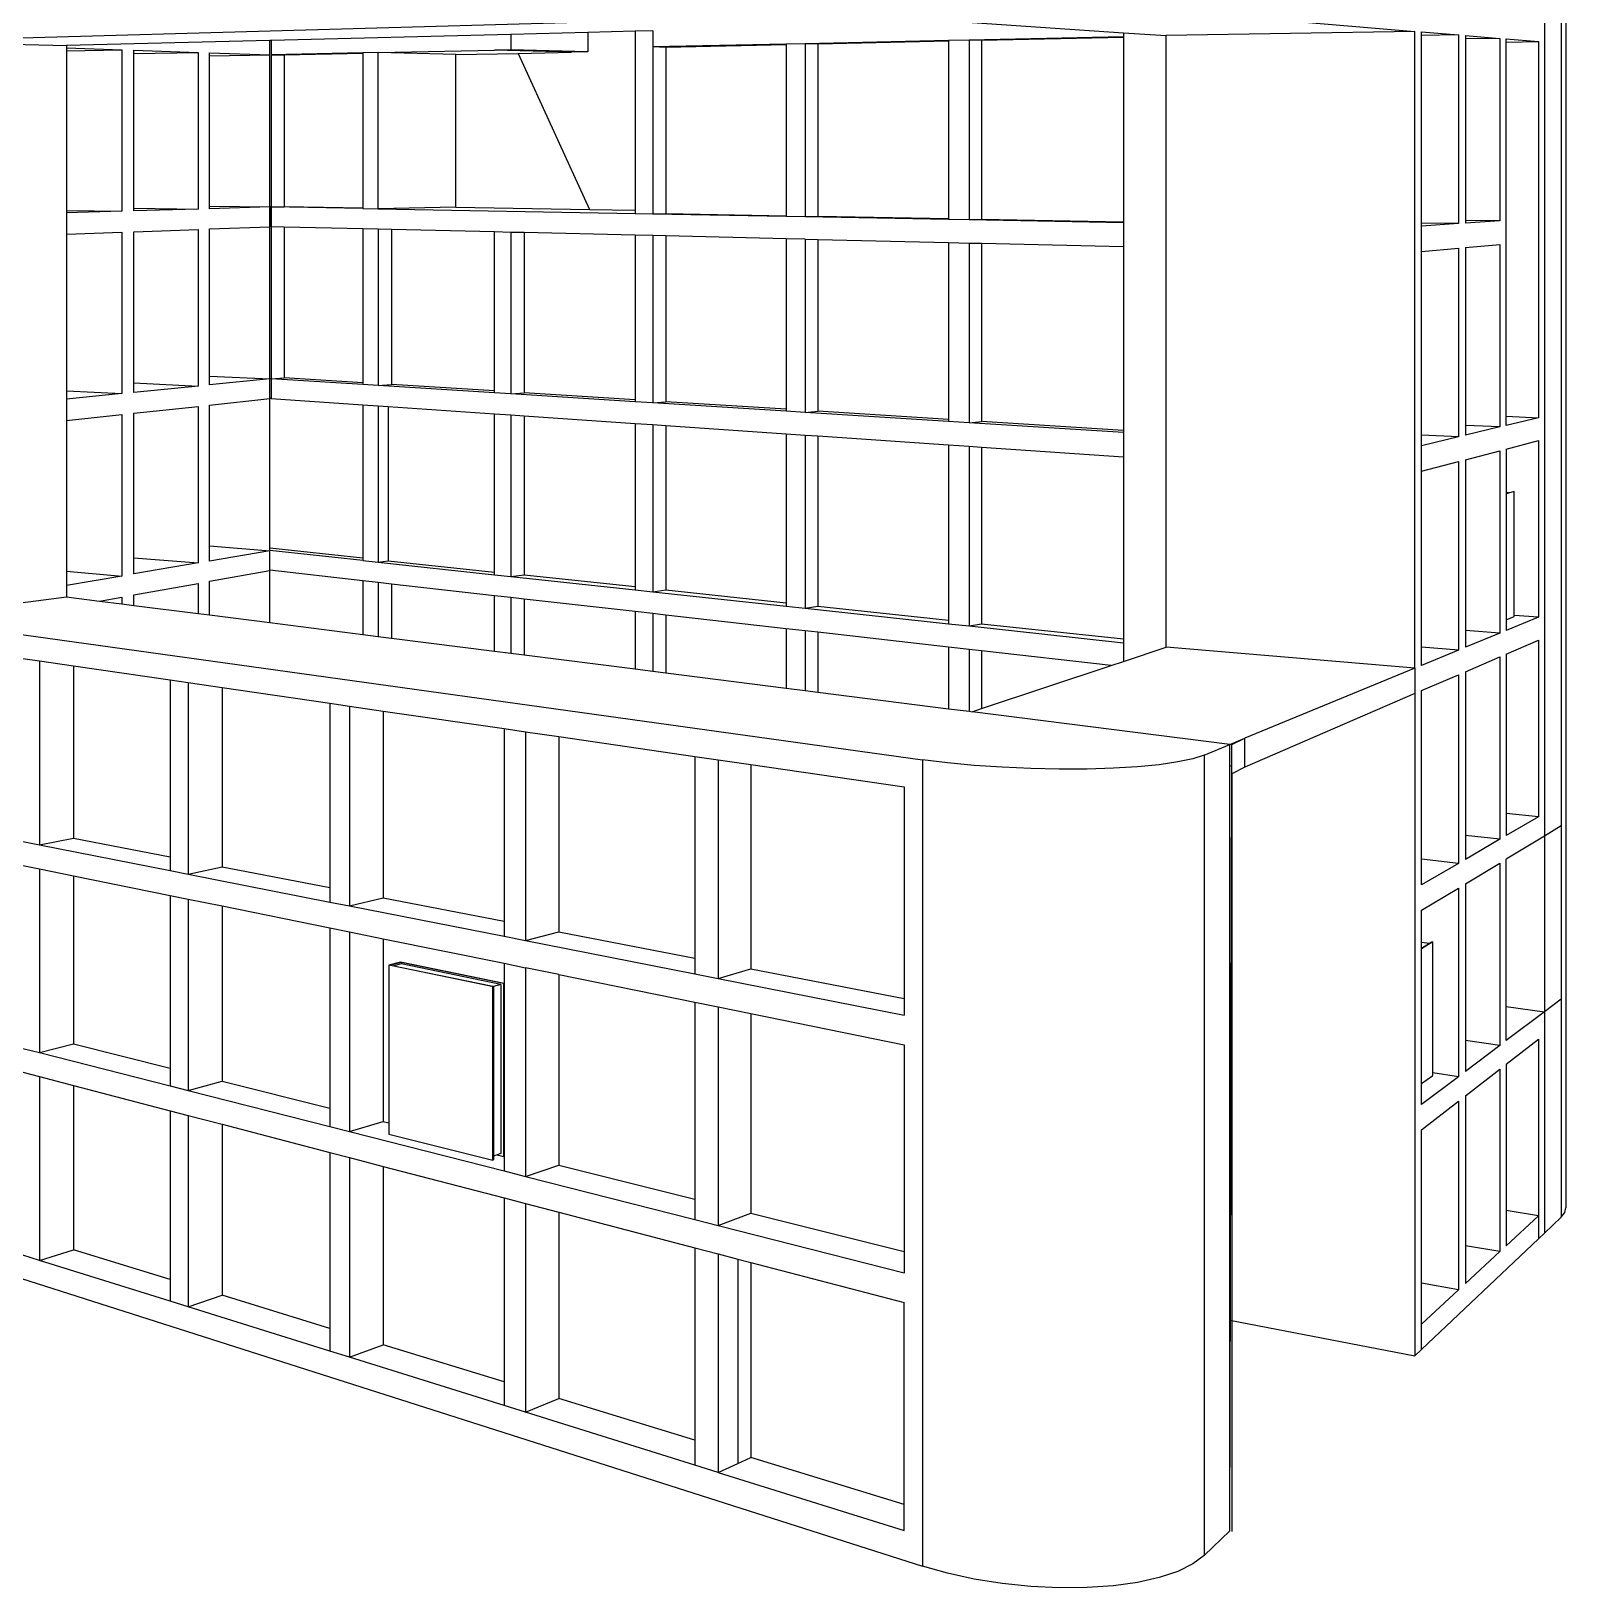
# Model space of a CAD drawing. Extents: x -10531 to 16009, y -6447 to 5372.
# Drawn here: x -550 to 6276, y -6447 to 474 of the extents above; entities that cross this region are included whole.
import ezdxf

# ---------------------------------------------------------------- set-up
doc = ezdxf.new("R2010")
doc.units = 0
doc.layers.get('0').update_dxf_attribs({"linetype": 'CONTINUOUS'})

msp = doc.modelspace()

# ---------------------------------------------------------------- linework, layer by layer
for p, q in [((6180.4, 4057.8), (6180.4, -3104.8)), ((6254.9, 3999), (6254.9, -3059.8)), ((6275.8, 3963.6), (6275.8, -4757.1)), ((3413.9, 555.1), (-1123.8, 428.5)), ((3634.9, 512.2), (4308.3, 467.3)), ((4921.2, 529.9), (5604.5, 473.3)), ((-1123.8, 428.5), (-393.3, 409.7)), ((511.8, 432.7), (-393.3, 409.7)), ((516.9, 432.9), (511.8, 432.7)), ((511.8, 368.5), (511.8, 432.7)), ((1583.8, 460), (516.9, 432.9)), ((516.9, 432.9), (516.9, 368.5)), ((1925.8, 468.7), (1583.8, 460)), ((1583.8, 460), (1583.8, 391.6)), ((2136.9, 474.1), (1925.8, 468.7)), ((1925.8, 468.7), (1925.8, 381.9)), ((2215.5, 476.1), (2136.9, 474.1)), ((2136.9, 474.1), (2136.9, -322.5)), ((2215.5, 476.1), (2215.5, 405.3)), ((2215.5, 405.3), (2808.5, 418.1)), ((2808.5, 418.1), (2892.8, 419.9)), ((2808.5, 418.1), (2808.5, 415)), ((2892.8, 419.9), (3530.4, 433.8)), ((2892.8, 419.9), (2892.8, -350.5)), ((2892.8, 419.9), (2949.4, 418.1)), ((2949.4, 418.1), (3530.4, 430.6)), ((2949.4, 418.1), (2949.4, -349)), ((3530.4, 433.8), (3621.1, 435.7)), ((3530.4, 433.8), (3530.4, 430.6)), ((3530.4, 430.6), (3530.4, -359.4)), ((3621.1, 435.7), (4308.3, 450.6)), ((3621.1, 435.7), (3621.1, -363.7)), ((3621.1, 435.7), (3676.4, 433.7)), ((3676.4, 433.7), (4308.3, 447.3)), ((3676.4, 433.7), (3676.4, -362)), ((4308.3, 467.3), (4308.3, 450.6)), ((4308.3, 467.3), (4497.8, 454.7)), ((4308.3, 450.6), (4308.3, 447.3)), ((4308.3, 447.3), (4308.3, -373.4)), ((5604.5, 473.3), (4497.8, 454.7)), ((4497.8, -2265.4), (4497.8, 454.7)), ((5604.5, -2358), (5604.5, 473.3)), ((5634.3, 470.8), (5798.1, 457.3)), ((5634.3, 454.6), (5634.3, 470.8)), ((5798.1, 457.3), (5634.3, 454.6)), ((5634.3, -379.5), (5634.3, 454.6)), ((5798.1, 457.3), (5798.1, -381.7)), ((5828.8, 454.8), (5981.7, 442.1)), ((5828.8, 454.8), (5828.8, 439.7)), ((5981.7, 442.1), (5828.8, 439.7)), ((5828.8, 439.7), (5828.8, -367)), ((5981.7, 442.1), (5981.7, -369)), ((6010.4, 439.7), (6153.6, 427.9)), ((6010.4, 425.7), (6010.4, 439.7)), ((6010.4, 425.7), (6153.6, 427.9)), ((6010.4, -1238.2), (6010.4, 425.7)), ((6153.6, 427.9), (6153.6, -1244.4)), ((-393.3, 409.7), (-393.3, 399.6)), ((-393.3, 399.6), (-147.1, 391.1)), ((-393.3, 399.6), (-393.3, 386.8)), ((-393.3, 386.8), (-147.1, 391.1)), ((-393.3, 386.8), (-393.3, -322.9)), ((-147.1, 391.1), (-147.1, -326.5)), ((-92.8, 389.3), (192.2, 379.5)), ((-92.8, 374.7), (-92.8, 389.3)), ((-92.8, 374.7), (192.2, 379.5)), ((-92.8, -312.8), (-92.8, 374.7)), ((192.2, 379.5), (192.2, -316.8)), ((243.3, 377.7), (511.8, 368.5)), ((243.3, 364.2), (243.3, 377.7)), ((243.3, 364.2), (511.8, 368.5)), ((243.3, -304), (243.3, 364.2)), ((511.8, -307.5), (511.8, 368.5)), ((924.8, 377.3), (516.9, 368.5)), ((516.9, 368.5), (516.9, -307.6)), ((516.9, 368.5), (575.9, 367)), ((924.8, 374.5), (575.9, 367)), ((575.9, 367), (575.9, -306.4)), ((993.5, 378.8), (924.8, 377.3)), ((924.8, 377.3), (924.8, 374.5)), ((924.8, 374.5), (924.8, -312.6)), ((993.5, 378.8), (1510.5, 390)), ((993.5, -316.2), (993.5, 378.8)), ((1338.6, 369.8), (993.5, 378.8)), ((1338.6, 369.8), (1616.1, 375.5)), ((1338.6, -308.6), (1338.6, 369.8)), ((1583.8, 391.6), (1510.5, 390)), ((1852.9, 380.4), (1510.5, 390)), ((1925.8, 381.9), (1583.8, 391.6)), ((1616.1, 375.5), (1852.9, 380.4)), ((1616.1, 375.5), (1932.5, -318.9)), ((1925.8, 381.9), (1852.9, 380.4)), ((2215.5, 405.3), (2215.5, -338.3)), ((2215.5, 405.3), (2273, 403.5)), ((2273, 403.5), (2808.5, 415)), ((2273, 403.5), (2273, -336.8)), ((2808.5, 415), (2808.5, -346.4)), ((-393.3, -322.9), (-147.1, -326.5)), ((-393.3, -322.9), (-393.3, -333.5)), ((-147.1, -326.5), (-393.3, -333.5)), ((-393.3, -333.5), (-393.3, -429)), ((-92.8, -312.8), (192.2, -316.8)), ((-92.8, -324.9), (-92.8, -312.8)), ((192.2, -316.8), (-92.8, -324.9)), ((243.3, -304), (511.8, -307.6)), ((243.3, -315.3), (243.3, -304)), ((511.8, -307.6), (243.3, -315.3)), ((516.9, -307.6), (511.8, -307.5)), ((511.8, -307.6), (511.8, -307.5)), ((511.8, -395.6), (511.8, -307.6)), ((511.8, -307.6), (511.8, -395.6)), ((516.9, -307.6), (575.9, -306.4)), ((924.8, -314.9), (516.9, -307.6)), ((516.9, -307.6), (516.9, -395.6)), ((924.8, -312.6), (575.9, -306.4)), ((924.8, -312.6), (924.8, -314.9)), ((924.8, -314.9), (993.5, -316.2)), ((1338.6, -308.6), (993.5, -316.2)), ((993.5, -316.2), (2136.9, -336.9)), ((1338.6, -308.6), (1932.5, -318.9)), ((1932.5, -318.9), (2136.9, -322.5)), ((2136.9, -322.5), (2136.9, -336.9)), ((2136.9, -336.9), (2215.5, -338.3)), ((2215.5, -338.3), (2273, -336.8)), ((2215.5, -338.3), (2808.5, -349)), ((2273, -336.8), (2808.5, -346.4)), ((-92.8, -417.9), (192.2, -407.4)), ((192.2, -407.4), (192.2, -1103.6)), ((243.3, -405.5), (511.8, -395.6)), ((243.3, -1059.3), (243.3, -405.5)), ((511.8, -1071.3), (511.8, -395.6)), ((516.9, -395.6), (516.9, -1071.6)), ((575.9, -397), (516.9, -395.6)), ((575.9, -397), (575.9, -1067.4)), ((924.8, -405.1), (575.9, -397)), ((993.5, -406.7), (924.8, -405.1)), ((924.8, -405.1), (924.8, -1089.2)), ((993.5, -406.7), (993.5, -1101.6)), ((1052.2, -408), (993.5, -406.7)), ((1052.2, -408), (1052.2, -1097.2)), ((1510.5, -418.7), (1052.2, -408)), ((2808.5, -346.4), (2808.5, -349)), ((2808.5, -349), (2892.8, -350.5)), ((2892.8, -350.5), (2949.4, -349)), ((2892.8, -350.5), (3530.4, -362.1)), ((2949.4, -349), (3530.4, -359.4)), ((3530.4, -359.4), (3530.4, -362.1)), ((3530.4, -362.1), (3621.1, -363.7)), ((3621.1, -363.7), (3676.4, -362)), ((3621.1, -363.7), (4308.3, -376.1)), ((3676.4, -362), (4308.3, -373.4)), ((4308.3, -373.4), (4308.3, -376.1)), ((4308.3, -376.1), (4308.3, -483.8)), ((5798.1, -381.7), (5634.3, -379.5)), ((5634.3, -393), (5634.3, -379.5)), ((5798.1, -381.7), (5634.3, -393)), ((5634.3, -505.5), (5634.3, -393)), ((5981.7, -369), (5828.8, -367)), ((5828.8, -367), (5828.8, -379.6)), ((5981.7, -369), (5828.8, -379.6)), ((-393.3, -429), (-147.1, -419.9)), ((-393.3, -429), (-393.3, -1125.1)), ((-147.1, -419.9), (-147.1, -1137.5)), ((-92.8, -1089.9), (-92.8, -417.9)), ((1583.8, -420.4), (1510.5, -418.7)), ((1510.5, -1125.8), (1510.5, -418.7)), ((1583.8, -420.4), (1583.8, -1138.8)), ((1642, -421.8), (1583.8, -420.4)), ((1642, -421.8), (1642, -1134.1)), ((2136.9, -433.3), (1642, -421.8)), ((2215.5, -435.1), (2136.9, -433.3)), ((2136.9, -433.3), (2136.9, -1165)), ((2215.5, -435.1), (2215.5, -1178.6)), ((2273, -436.4), (2215.5, -435.1)), ((2273, -436.4), (2273, -1173.5)), ((2808.5, -448.9), (2273, -436.4)), ((2892.8, -450.9), (2808.5, -448.9)), ((2808.5, -448.9), (2808.5, -1207)), ((2892.8, -450.9), (2892.8, -1221.3)), ((2892.8, -450.9), (2949.4, -452.2)), ((2949.4, -452.2), (2949.4, -1215.8)), ((2949.4, -452.2), (3530.4, -465.7)), ((3530.4, -465.7), (3621.1, -467.8)), ((3530.4, -465.7), (3530.4, -1252.2)), ((3621.1, -467.8), (3621.1, -1267.2)), ((3621.1, -467.8), (3676.4, -469.1)), ((3676.4, -469.1), (3676.4, -1261.3)), ((3676.4, -469.1), (4308.3, -483.8)), ((4308.3, -483.8), (4308.3, -1300.8)), ((5828.8, -488.2), (5981.7, -474.6)), ((5981.7, -474.6), (5981.7, -1285.7)), ((5634.3, -505.5), (5798.1, -490.9)), ((5634.3, -1322.3), (5634.3, -505.5)), ((5798.1, -490.9), (5798.1, -1329.9)), ((5828.8, -488.2), (5828.8, -1278.8)), ((-92.8, -1089.9), (192.2, -1103.6)), ((-92.8, -1132.1), (-92.8, -1089.9)), ((192.2, -1103.6), (-92.8, -1132.1)), ((243.3, -1059.3), (511.8, -1071.7)), ((243.3, -1098.5), (243.3, -1059.3)), ((511.8, -1071.7), (243.3, -1098.5)), ((516.9, -1071.6), (511.8, -1071.3)), ((511.8, -1071.7), (511.8, -1071.3)), ((511.8, -1159.3), (511.8, -1071.7)), ((516.9, -1071.6), (575.9, -1067.4)), ((516.9, -1071.6), (516.9, -1159.6)), ((924.8, -1097.3), (516.9, -1071.6)), ((924.8, -1089.2), (575.9, -1067.4)), ((924.8, -1089.2), (924.8, -1097.3)), ((993.5, -1101.6), (924.8, -1097.3)), ((993.5, -1101.6), (1052.2, -1097.2)), ((1510.5, -1134.2), (993.5, -1101.6)), ((1510.5, -1125.8), (1052.2, -1097.2)), ((-393.3, -1125.1), (-147.1, -1137.5)), ((-393.3, -1125.1), (-393.3, -1162)), ((-147.1, -1137.5), (-393.3, -1162)), ((-393.3, -1162), (-393.3, -1257.5)), ((243.3, -1188.8), (511.8, -1159.8)), ((516.9, -1159.6), (511.8, -1159.3)), ((511.8, -1159.8), (511.8, -1159.3)), ((511.8, -1824.8), (511.8, -1159.8)), ((516.9, -1159.6), (924.8, -1187.5)), ((1510.5, -1134.2), (1510.5, -1125.8)), ((1583.8, -1138.8), (1510.5, -1134.2)), ((1583.8, -1138.8), (1642, -1134.1)), ((2136.9, -1173.7), (1583.8, -1138.8)), ((2136.9, -1165), (1642, -1134.1)), ((2136.9, -1165), (2136.9, -1173.7)), ((2215.5, -1178.6), (2136.9, -1173.7)), ((2215.5, -1178.6), (2273, -1173.5)), ((2808.5, -1207), (2273, -1173.5)), ((-393.3, -1257.5), (-147.1, -1230.9)), ((-147.1, -1230.9), (-147.1, -1948.5)), ((-92.8, -1225.1), (192.2, -1194.3)), ((-92.8, -1867), (-92.8, -1225.1)), ((192.2, -1194.3), (192.2, -1890.5)), ((243.3, -1814.6), (243.3, -1188.8)), ((924.8, -1187.5), (993.5, -1192.1)), ((924.8, -1187.5), (924.8, -1869.1)), ((993.5, -1192.1), (993.5, -1887.1)), ((993.5, -1192.1), (1038.2, -1195.2)), ((1038.2, -1195.2), (1038.2, -1881.3)), ((1038.2, -1195.2), (1510.5, -1227.4)), ((1510.5, -1227.4), (1583.8, -1232.4)), ((1510.5, -1932), (1510.5, -1227.4)), ((1583.8, -1232.4), (1583.8, -1950.8)), ((1583.8, -1232.4), (1642, -1236.4)), ((1642, -1236.4), (1642, -1942.7)), ((1642, -1236.4), (2136.9, -1270.1)), ((2808.5, -1216), (2215.5, -1178.6)), ((2808.5, -1207), (2808.5, -1216)), ((2892.8, -1221.3), (2808.5, -1216)), ((2892.8, -1221.3), (2949.4, -1215.8)), ((3530.4, -1261.5), (2892.8, -1221.3)), ((3530.4, -1252.2), (2949.4, -1215.8)), ((6010.4, -1238.2), (6153.6, -1244.4)), ((6010.4, -1278.8), (6010.4, -1238.2)), ((6153.6, -1244.4), (6010.4, -1278.8)), ((-393.3, -1257.5), (-393.3, -1927.2)), ((2136.9, -1270.1), (2215.5, -1275.5)), ((2136.9, -1270.1), (2136.9, -1995.7)), ((2215.5, -1275.5), (2215.5, -2019)), ((2215.5, -1275.5), (2273, -1279.4)), ((2273, -1279.4), (2273, -2010.3)), ((2273, -1279.4), (2808.5, -1315.9)), ((3530.4, -1252.2), (3530.4, -1261.5)), ((3621.1, -1267.2), (3530.4, -1261.5)), ((3621.1, -1267.2), (3676.4, -1261.3)), ((4308.3, -1310.5), (3621.1, -1267.2)), ((4308.3, -1300.8), (3676.4, -1261.3)), ((4308.3, -1300.8), (4308.3, -1310.5)), ((4308.3, -1310.5), (4308.3, -1418.2)), ((5981.7, -1285.7), (5828.8, -1278.8)), ((5828.8, -1278.8), (5828.8, -1322.6)), ((5981.7, -1285.7), (5828.8, -1322.6)), ((2808.5, -1315.9), (2892.8, -1321.6)), ((2808.5, -1315.9), (2808.5, -2067.6)), ((2892.8, -1321.6), (2892.8, -2092.1)), ((2892.8, -1321.6), (2949.4, -1325.5)), ((2949.4, -1325.5), (2949.4, -2082.7)), ((2949.4, -1325.5), (3530.4, -1365.1)), ((3530.4, -1365.1), (3621.1, -1371.3)), ((3530.4, -1365.1), (3530.4, -2145)), ((3621.1, -1371.3), (3621.1, -2170.7)), ((3621.1, -1371.3), (3676.4, -1375.1)), ((3676.4, -1375.1), (3676.4, -2160.6)), ((3676.4, -1375.1), (4308.3, -1418.2)), ((5798.1, -1329.9), (5634.3, -1322.3)), ((5634.3, -1369.4), (5634.3, -1322.3)), ((5798.1, -1329.9), (5634.3, -1369.4)), ((5634.3, -1481.9), (5634.3, -1369.4)), ((6010.4, -1383.9), (6153.6, -1346.6)), ((6010.4, -1383.9), (6010.4, -1576.7)), ((6153.6, -1346.6), (6153.6, -2131.6)), ((4308.3, -1418.2), (4308.3, -2228.3)), ((5634.3, -1481.9), (5798.1, -1439.2)), ((5798.1, -1439.2), (5798.1, -2278.2)), ((5828.8, -1431.2), (5981.7, -1391.4)), ((5828.8, -1431.2), (5828.8, -2190.7)), ((5981.7, -1391.4), (5981.7, -2202.5)), ((5634.3, -2265), (5634.3, -1481.9)), ((6046.3, -1573.2), (6010.4, -1583.5)), ((6010.4, -1576.7), (6026.3, -1577.6)), ((6010.4, -1576.7), (6010.4, -1582.2)), ((6010.4, -1582.2), (6026.3, -1577.6)), ((6010.4, -1582.2), (6010.4, -1583.5)), ((6010.4, -1583.5), (6010.4, -2143.1)), ((6026.3, -1577.6), (6042.5, -1573)), ((6042.5, -1573), (6046.3, -1573.2)), ((6046.3, -2123.6), (6046.3, -1573.2)), ((-92.8, -1867), (192.2, -1890.5)), ((-92.8, -1939.2), (-92.8, -1867)), ((243.3, -1814.6), (511.8, -1835.9)), ((243.3, -1881.8), (243.3, -1814.6)), ((511.8, -1835.9), (243.3, -1881.8)), ((924.8, -1869.1), (511.8, -1824.8)), ((511.8, -1835.1), (511.8, -1824.8)), ((924.8, -1879.7), (511.8, -1835.1)), ((511.8, -1835.9), (511.8, -1835.1)), ((511.8, -1923.1), (511.8, -1835.9)), ((-393.3, -1927.2), (-147.1, -1948.5)), ((-393.3, -1927.2), (-393.3, -1990.6)), ((192.2, -1890.5), (-92.8, -1939.2)), ((243.3, -1972), (511.8, -1923.9)), ((924.8, -1969.8), (511.8, -1923.1)), ((511.8, -1923.9), (511.8, -1923.1)), ((511.8, -2155.8), (511.8, -1923.9)), ((924.8, -1869.1), (924.8, -1879.7)), ((924.8, -1879.7), (993.5, -1887.1)), ((993.5, -1887.1), (1038.2, -1881.3)), ((993.5, -1887.1), (1510.5, -1942.9)), ((1038.2, -1881.3), (1510.5, -1932)), ((1510.5, -1942.9), (1510.5, -1932)), ((-147.1, -1948.5), (-393.3, -1990.6)), ((-393.3, -1990.6), (-393.3, -2041)), ((-92.8, -2032.2), (192.2, -1981.2)), ((192.2, -1981.2), (192.2, -2115.3)), ((243.3, -2121.7), (243.3, -1972)), ((924.8, -1969.8), (924.8, -2208.2)), ((993.5, -1977.6), (924.8, -1969.8)), ((993.5, -1977.6), (993.5, -2216.9)), ((1052.2, -1984.2), (993.5, -1977.6)), ((1052.2, -1984.2), (1052.2, -2224.3)), ((1510.5, -2036.1), (1052.2, -1984.2)), ((1510.5, -1942.9), (1583.8, -1950.8)), ((1583.8, -1950.8), (1642, -1942.7)), ((1583.8, -1950.8), (2136.9, -2010.5)), ((1642, -1942.7), (2136.9, -1995.7)), ((2136.9, -1995.7), (2136.9, -2010.5)), ((-1123.8, -2134.9), (-393.3, -2041)), ((-393.3, -2041), (-246.2, -2059.7)), ((-246.2, -2059.7), (-147.1, -2041.9)), ((-246.2, -2059.7), (-147.1, -2072.3)), ((-147.1, -2041.9), (-147.1, -2072.3)), ((-147.1, -2072.3), (-92.8, -2079.1)), ((-92.8, -2079.1), (-92.8, -2032.2)), ((1510.5, -2282.4), (1510.5, -2036.1)), ((1583.8, -2044.4), (1510.5, -2036.1)), ((1583.8, -2044.4), (1583.8, -2291.7)), ((1642, -2051), (1583.8, -2044.4)), ((1642, -2051), (1642, -2299.1)), ((2136.9, -2106.9), (1642, -2051)), ((2136.9, -2010.5), (2215.5, -2019)), ((2215.5, -2019), (2273, -2010.3)), ((2215.5, -2019), (2808.5, -2083)), ((2273, -2010.3), (2808.5, -2067.6)), ((2808.5, -2067.6), (2808.5, -2083)), ((-1123.8, -2134.9), (3413.9, -2765.4)), ((-92.8, -2079.1), (192.2, -2115.3)), ((192.2, -2115.3), (243.3, -2121.7)), ((243.3, -2121.7), (511.8, -2155.8)), ((2136.9, -2106.9), (2136.9, -2361.9)), ((2215.5, -2115.8), (2136.9, -2106.9)), ((2215.5, -2115.8), (2215.5, -2371.8)), ((2273, -2122.3), (2215.5, -2115.8)), ((2273, -2122.3), (2273, -2379.1)), ((2808.5, -2182.9), (2273, -2122.3)), ((2808.5, -2083), (2892.8, -2092.1)), ((2892.8, -2092.1), (2949.4, -2082.7)), ((2892.8, -2092.1), (3530.4, -2160.9)), ((2949.4, -2082.7), (3530.4, -2145)), ((3530.4, -2145), (3530.4, -2160.9)), ((6010.4, -2143.1), (6046.3, -2129.2)), ((6153.6, -2131.6), (6010.4, -2190.6)), ((6010.4, -2143.1), (6010.4, -2190.6)), ((6153.6, -2131.6), (6046.3, -2123.6)), ((6046.3, -2129.2), (6046.3, -2123.6)), ((511.8, -2155.8), (924.8, -2208.2)), ((924.8, -2208.2), (993.5, -2216.9)), ((2808.5, -2182.9), (2808.5, -2447)), ((2892.8, -2192.4), (2808.5, -2182.9)), ((2892.8, -2192.4), (2892.8, -2457.7)), ((2949.4, -2198.8), (2892.8, -2192.4)), ((2949.4, -2198.8), (2949.4, -2464.9)), ((3530.4, -2264.5), (2949.4, -2198.8)), ((3530.4, -2160.9), (3621.1, -2170.7)), ((3621.1, -2170.7), (3676.4, -2160.6)), ((3621.1, -2170.7), (4308.3, -2244.9)), ((3676.4, -2160.6), (4308.3, -2228.3)), ((5981.7, -2202.5), (5828.8, -2190.7)), ((5828.8, -2190.7), (5828.8, -2265.5)), ((5981.7, -2202.5), (5828.8, -2265.5)), ((993.5, -2216.9), (1052.2, -2224.3)), ((1052.2, -2224.3), (1510.5, -2282.4)), ((1510.5, -2282.4), (1583.8, -2291.7)), ((3530.4, -2264.5), (3530.4, -2538.5)), ((3621.1, -2274.8), (3530.4, -2264.5)), ((3621.1, -2274.8), (3621.1, -2550.1)), ((3676.4, -2281.1), (3621.1, -2274.8)), ((3676.4, -2281.1), (3676.4, -2538)), ((4253.8, -2346.4), (3676.4, -2281.1)), ((4308.3, -2228.3), (4308.3, -2244.9)), ((4308.3, -2244.9), (4308.3, -2328.3)), ((4308.3, -2328.3), (4497.8, -2265.4)), ((5604.5, -2358), (4497.8, -2265.4)), ((5798.1, -2278.2), (5634.3, -2265)), ((5634.3, -2345.7), (5634.3, -2265)), ((5798.1, -2278.2), (5634.3, -2345.7)), ((6010.4, -2295.7), (6153.6, -2233.8)), ((6153.6, -2233.8), (6153.6, -3018.8)), ((-587.1, -2315.5), (-513.4, -2326.2)), ((-513.4, -2326.2), (-513.4, -3143.7)), ((-513.4, -2326.2), (-361.8, -2348.3)), ((-361.8, -2348.3), (-361.8, -3113.9)), ((-361.8, -2348.3), (67.6, -2410.8)), ((1583.8, -2291.7), (1642, -2299.1)), ((1642, -2299.1), (2136.9, -2361.9)), ((3676.4, -2538), (4253.8, -2346.4)), ((4253.8, -2346.4), (4308.3, -2328.3)), ((5828.8, -2374.2), (5981.7, -2308.1)), ((5981.7, -2308.1), (5981.7, -3119.2)), ((6010.4, -2295.7), (6010.4, -3003.7)), ((67.6, -2410.8), (147.6, -2422.4)), ((67.6, -2410.8), (67.6, -3196.8)), ((147.6, -2422.4), (147.6, -3273.7)), ((147.6, -2422.4), (298.8, -2444.5)), ((2136.9, -2361.9), (2215.5, -2371.8)), ((2215.5, -2371.8), (2273, -2379.1)), ((2273, -2379.1), (2808.5, -2447)), ((5604.5, -2358), (4847.9, -2670)), ((5604.5, -2358), (5604.5, -2471.1)), ((5634.3, -2458.2), (5798.1, -2387.4)), ((5798.1, -2387.4), (5798.1, -3226.4)), ((5828.8, -2374.2), (5828.8, -3102.5)), ((298.8, -2444.5), (298.8, -3241.4)), ((298.8, -2444.5), (778.6, -2514.3)), ((2808.5, -2447), (2892.8, -2457.7)), ((2892.8, -2457.7), (2949.4, -2464.9)), ((2949.4, -2464.9), (3530.4, -2538.5)), ((5604.5, -2471.1), (4847.9, -2798)), ((5604.5, -2471.1), (5604.5, -5415.5)), ((5634.3, -3207.8), (5634.3, -2458.2)), ((778.6, -2514.3), (865.6, -2527)), ((778.6, -2514.3), (778.6, -3334.1)), ((865.6, -2527), (865.6, -3415)), ((865.6, -2527), (1015.9, -2548.9)), ((1015.9, -2548.9), (1015.9, -3379.9)), ((1015.9, -2548.9), (1553.4, -2627.1)), ((3530.4, -2538.5), (3621.1, -2550.1)), ((3621.1, -2550.1), (3634.9, -2551.8)), ((3634.9, -2551.8), (3676.4, -2538)), ((4781.9, -2697.2), (3634.9, -2551.8)), ((1553.4, -2627.1), (1648.4, -2640.9)), ((1553.4, -2627.1), (1553.4, -3483.6)), ((1648.4, -2640.9), (1648.4, -3569)), ((1648.4, -2640.9), (1797, -2662.6)), ((1797, -2662.6), (1797, -3530.7)), ((1797, -2662.6), (2401, -2750.5)), ((4666.3, -2744.9), (4781.9, -2697.2)), ((4781.9, -2697.2), (4847.9, -2670)), ((4781.9, -2791.3), (4781.9, -2697.2)), ((4781.9, -6194.6), (4781.9, -2697.2)), ((4790, -2698.3), (4847.9, -2670)), ((4790, -2792.1), (4790, -2698.3)), ((4847.9, -2798), (4847.9, -2670)), ((2401, -2750.5), (2505.1, -2765.7)), ((2401, -2750.5), (2401, -3647.3)), ((2505.1, -2765.7), (2505.1, -3737.6)), ((2505.1, -2765.7), (2651.1, -2786.9)), ((3413.9, -2765.4), (3413.9, -6351.1)), ((3524.9, -2779.1), (3413.9, -2765.4)), ((4616.3, -2761.1), (4549.5, -2775.4)), ((4666.3, -2744.9), (4616.3, -2761.1)), ((4666.3, -2744.9), (4666.3, -6304.1)), ((2651.1, -2786.9), (2651.1, -3695.6)), ((2651.1, -2786.9), (3332.6, -2886.2)), ((3644, -2790.3), (3524.9, -2779.1)), ((3768.7, -2799), (3644, -2790.3)), ((3896, -2804.7), (3768.7, -2799)), ((4022.8, -2807.4), (3896, -2804.7)), ((4146.2, -2806.9), (4022.8, -2807.4)), ((4263.2, -2803.4), (4146.2, -2806.9)), ((4371, -2796.8), (4263.2, -2803.4)), ((4467.1, -2787.4), (4371, -2796.8)), ((4549.5, -2775.4), (4467.1, -2787.4)), ((4781.9, -2791.3), (4790, -2792.1)), ((4781.9, -5257.3), (4781.9, -2791.3)), ((4781.9, -6194.6), (4790, -2827.6)), ((4790, -2827.6), (4790, -2792.1)), ((4847.9, -2798), (4790, -2827.6)), ((4790, -2827.6), (4790, -6196.9)), ((3332.6, -2886.2), (3332.6, -3827.1)), ((6153.6, -3018.8), (6010.4, -3003.7)), ((6010.4, -3003.7), (6010.4, -3102.4)), ((6153.6, -3018.8), (6010.4, -3102.4)), ((-513.4, -3143.7), (-361.8, -3113.9)), ((-361.8, -3113.9), (67.6, -3196.8)), ((5981.7, -3119.2), (5828.8, -3102.5)), ((5828.8, -3102.5), (5828.8, -3208.5)), ((6180.4, -3104.8), (6010.4, -3207.5)), ((6254.9, -3059.8), (6180.4, -3104.8)), ((6180.4, -3104.8), (6180.4, -3104.8)), ((6180.4, -3104.8), (6180.4, -3885.7)), ((6254.9, -3059.8), (6254.9, -3829.5)), ((-587.1, -3129.2), (-513.4, -3143.7)), ((-513.4, -3143.7), (67.6, -3258)), ((5981.7, -3119.2), (5828.8, -3208.5)), ((-587.1, -3235.1), (-513.4, -3250.1)), ((-513.4, -3250.1), (-513.4, -4067.6)), ((-513.4, -3250.1), (-361.8, -3281)), ((67.6, -3196.8), (67.6, -3258)), ((147.6, -3273.7), (298.8, -3241.4)), ((298.8, -3241.4), (778.6, -3334.1)), ((5798.1, -3226.4), (5634.3, -3207.8)), ((5634.3, -3322.1), (5634.3, -3207.8)), ((5798.1, -3226.4), (5634.3, -3322.1)), ((5828.8, -3317.2), (5981.7, -3224.8)), ((5981.7, -3224.8), (5981.7, -4035.9)), ((6010.4, -3862.7), (6010.4, -3207.5)), ((-361.8, -3281), (-361.8, -4029)), ((-361.8, -3281), (67.6, -3368.3)), ((67.6, -3258), (147.6, -3273.7)), ((147.6, -3273.7), (778.6, -3397.9)), ((5828.8, -3317.2), (5828.8, -4014.3)), ((67.6, -3368.3), (147.6, -3384.6)), ((67.6, -3368.3), (67.6, -4136.3)), ((147.6, -3384.6), (147.6, -4235.9)), ((147.6, -3384.6), (298.8, -3415.3)), ((778.6, -3334.1), (778.6, -3397.9)), ((865.6, -3415), (1015.9, -3379.9)), ((1015.9, -3379.9), (1553.4, -3483.6)), ((5634.3, -3434.6), (5798.1, -3335.7)), ((5798.1, -3335.7), (5798.1, -4174.6)), ((298.8, -3415.3), (298.8, -4194.1)), ((298.8, -3415.3), (778.6, -3512.9)), ((778.6, -3397.9), (865.6, -3415)), ((865.6, -3415), (1553.4, -3550.3)), ((5634.3, -3576.5), (5634.3, -3434.6)), ((778.6, -3512.9), (865.6, -3530.6)), ((778.6, -3512.9), (778.6, -4313.9)), ((1553.4, -3483.6), (1553.4, -3550.3)), ((865.6, -3530.6), (865.6, -4418.7)), ((865.6, -3530.6), (1015.9, -3561.2)), ((1015.9, -3561.2), (1015.9, -4373.2)), ((1015.9, -3561.2), (1553.4, -3670.6)), ((1553.4, -3550.3), (1648.4, -3569)), ((1648.4, -3569), (1797, -3530.7)), ((1648.4, -3569), (2401, -3717.1)), ((1797, -3530.7), (2401, -3647.3)), ((5683.9, -3575.5), (5634.3, -3605.7)), ((5634.3, -3576.5), (5669.9, -3581.1)), ((5634.3, -3602.8), (5634.3, -3576.5)), ((5634.3, -3602.8), (5669.9, -3581.1)), ((5669.9, -3581.1), (5679.9, -3575)), ((5679.9, -3575), (5683.9, -3575.5)), ((5683.9, -4157.8), (5683.9, -3575.5)), ((1092.6, -3665.2), (1040.5, -3678.7)), ((1095.6, -3667.2), (1049.8, -3679.2)), ((1553.4, -3759.6), (1092.6, -3665.2)), ((1551.3, -3760.6), (1095.6, -3667.2)), ((1095.6, -3667.2), (1095.6, -3673.3)), ((2401, -3647.3), (2401, -3717.1)), ((5634.3, -3605.7), (5634.3, -3602.8)), ((5634.3, -4204.9), (5634.3, -3605.7)), ((1502.7, -3774), (1040.5, -3678.7)), ((1040.5, -3678.7), (1040.5, -4379.3)), ((1049.8, -3679.2), (1062.7, -3681.8)), ((1095.6, -3673.3), (1062.7, -3681.8)), ((1062.7, -3681.8), (1505.9, -3773.2)), ((1539.1, -3764.3), (1095.6, -3673.3)), ((1553.4, -3670.6), (1648.4, -3689.9)), ((1553.4, -3670.6), (1553.4, -3759.6)), ((1648.4, -3689.9), (1648.4, -4618)), ((1797, -3720.1), (1648.4, -3689.9)), ((1797, -3720.1), (1797, -4568.3)), ((1797, -3720.1), (2401, -3843)), ((2401, -3717.1), (2505.1, -3737.6)), ((2505.1, -3737.6), (2651.1, -3695.6)), ((2505.1, -3737.6), (3332.6, -3900.4)), ((2651.1, -3695.6), (3332.6, -3827.1)), ((1505.9, -3773.2), (1502.7, -3774)), ((1502.7, -4545.1), (1502.7, -3774)), ((1539.1, -3764.3), (1505.9, -3773.5)), ((1505.9, -3773.2), (1505.9, -3773.5)), ((1505.9, -3773.5), (1505.9, -4527.7)), ((1539.1, -3764.3), (1539.1, -4516.7)), ((1553.4, -3760.1), (1551.3, -3760.6)), ((1551.3, -3760.6), (1551.3, -4507)), ((1553.4, -3759.6), (1553.4, -3760.1)), ((1553.4, -3760.1), (1553.4, -4507.5)), ((2401, -3843), (2505.1, -3864.2)), ((2401, -3843), (2401, -4719.2)), ((2505.1, -3864.2), (2505.1, -4836.1)), ((2505.1, -3864.2), (2651.1, -3893.9)), ((3332.6, -3827.1), (3332.6, -3900.4)), ((6010.4, -3862.7), (6180.4, -3885.7)), ((6010.4, -4014.2), (6010.4, -3862.7)), ((6254.9, -3829.5), (6180.4, -3885.7)), ((6254.9, -3829.5), (6254.9, -4799.5)), ((2651.1, -3893.9), (2651.1, -4781.7)), ((2651.1, -3893.9), (3332.6, -4032.5)), ((6180.4, -3885.8), (6010.4, -4014.2)), ((6180.4, -3885.8), (6180.4, -3885.7)), ((6180.4, -3885.8), (6180.4, -4870.1)), ((-4105.4, -3951.8), (3413.9, -6351.1)), ((5981.7, -4035.9), (5828.8, -4014.3)), ((5828.8, -4014.3), (5828.8, -4151.5)), ((6010.4, -4119.3), (6153.6, -4008.2)), ((6153.6, -4008.2), (6153.6, -4793.2)), ((-587.1, -4048.8), (-513.4, -4067.6)), ((-513.4, -4067.6), (-361.8, -4029)), ((-513.4, -4067.6), (67.6, -4215.5)), ((-361.8, -4029), (67.6, -4136.3)), ((3332.6, -4032.5), (3332.6, -4951.9)), ((5981.7, -4035.9), (5828.8, -4151.5)), ((67.6, -4136.3), (67.6, -4215.5)), ((5828.8, -4260.1), (5981.7, -4141.5)), ((5981.7, -4141.5), (5981.7, -4952.6)), ((6010.4, -4119.3), (6010.4, -4769.3)), ((-587.1, -4154.8), (-513.4, -4174)), ((-513.4, -4174), (-513.4, -4991.5)), ((-513.4, -4174), (-361.8, -4213.6)), ((-361.8, -4213.6), (-361.8, -4944.2)), ((-361.8, -4213.6), (67.6, -4325.8)), ((67.6, -4215.5), (147.6, -4235.9)), ((147.6, -4235.9), (298.8, -4194.1)), ((298.8, -4194.1), (778.6, -4313.9)), ((5634.3, -4204.9), (5683.9, -4169.7)), ((5798.1, -4174.6), (5634.3, -4298.4)), ((5634.3, -4298.4), (5634.3, -4204.9)), ((5798.1, -4174.6), (5683.9, -4157.8)), ((5683.9, -4169.7), (5683.9, -4157.8)), ((147.6, -4235.9), (778.6, -4396.5)), ((5634.3, -4410.9), (5798.1, -4283.9)), ((5798.1, -4283.9), (5798.1, -5122.9)), ((5828.8, -4260.1), (5828.8, -4926.1)), ((67.6, -4325.8), (147.6, -4346.7)), ((67.6, -4325.8), (67.6, -5075.8)), ((147.6, -4346.7), (147.6, -5198)), ((147.6, -4346.7), (298.8, -4386.2)), ((778.6, -4313.9), (778.6, -4396.5)), ((298.8, -4386.2), (298.8, -5146.7)), ((298.8, -4386.2), (778.6, -4511.6)), ((778.6, -4396.5), (865.6, -4418.7)), ((865.6, -4418.7), (1015.9, -4373.2)), ((865.6, -4418.7), (1553.4, -4593.8)), ((1015.9, -4373.2), (1040.5, -4379.3)), ((1040.5, -4379.3), (1040.5, -4430.3)), ((5634.3, -5093.3), (5634.3, -4410.9)), ((1040.5, -4430.3), (1502.7, -4545.1)), ((778.6, -4511.6), (865.6, -4534.3)), ((778.6, -4511.6), (778.6, -5293.8)), ((865.6, -4534.3), (865.6, -5422.3)), ((865.6, -4534.3), (1015.9, -4573.6)), ((1502.7, -4545.1), (1505.9, -4544)), ((1523.1, -4522), (1505.9, -4527.7)), ((1505.9, -4527.7), (1505.9, -4544)), ((1539.1, -4516.7), (1523.1, -4522)), ((1523.1, -4522), (1551.3, -4528.9)), ((1551.3, -4507), (1553.4, -4507.5)), ((1551.3, -4507), (1551.3, -4527.1)), ((1551.3, -4527.1), (1553.4, -4527.6)), ((1551.3, -4527.1), (1551.3, -4528.9)), ((1553.4, -4528.2), (1551.3, -4528.9)), ((1553.4, -4507.5), (1553.4, -4527.6)), ((1553.4, -4527.6), (1553.4, -4528.2)), ((1553.4, -4528.2), (1553.4, -4593.8)), ((1015.9, -4573.6), (1015.9, -5366.6)), ((1015.9, -4573.6), (1553.4, -4714)), ((1553.4, -4593.8), (1648.4, -4618)), ((1648.4, -4618), (1797, -4568.3)), ((1648.4, -4618), (2401, -4809.6)), ((1797, -4568.3), (2401, -4719.2)), ((1553.4, -4714), (1648.4, -4738.8)), ((1553.4, -4714), (1553.4, -5531.3)), ((1648.4, -4738.8), (1648.4, -5666.9)), ((1648.4, -4738.8), (1797, -4777.6)), ((2401, -4719.2), (2401, -4809.6)), ((6153.6, -4793.2), (6010.4, -4769.3)), ((6010.4, -4769.3), (6010.4, -4926)), ((6270.6, -4778.9), (6275.8, -4757.1)), ((1797, -4777.6), (1797, -5606)), ((1797, -4777.6), (2401, -4935.4)), ((2401, -4809.6), (2505.1, -4836.1)), ((2505.1, -4836.1), (2651.1, -4781.7)), ((2505.1, -4836.1), (3332.6, -5046.8)), ((2651.1, -4781.7), (3332.6, -4951.9)), ((6153.6, -4793.2), (6010.4, -4926)), ((6153.6, -4793.2), (6153.6, -4895.5)), ((6254.9, -4799.5), (6180.4, -4870.1)), ((6254.9, -4799.5), (6270.6, -4778.9)), ((6153.6, -4895.5), (5634.3, -5387.3)), ((6180.4, -4870.1), (6153.6, -4895.5)), ((-513.4, -4991.5), (-587.1, -4968.5)), ((-513.4, -4991.5), (-361.8, -4944.2)), ((67.6, -5075.8), (-361.8, -4944.2)), ((2401, -4935.4), (2505.1, -4962.6)), ((2401, -4935.4), (2401, -5791.1)), ((2505.1, -4962.6), (2505.1, -5934.6)), ((2505.1, -4962.6), (2592.8, -4985.5)), ((3332.6, -4951.9), (3332.6, -5046.8)), ((5981.7, -4952.6), (5828.8, -4926.1)), ((5828.8, -4926.1), (5828.8, -5094.5)), ((5981.7, -4952.6), (5828.8, -5094.5)), ((67.6, -5173), (-513.4, -4991.5)), ((2592.8, -4985.5), (2592.8, -5894.5)), ((2592.8, -4985.5), (2651.1, -5000.8)), ((2651.1, -5000.8), (2651.1, -5867.8)), ((2651.1, -5000.8), (3332.6, -5178.8)), ((67.6, -5075.8), (67.6, -5173)), ((5798.1, -5122.9), (5634.3, -5093.3)), ((5634.3, -5274.8), (5634.3, -5093.3)), ((147.6, -5198), (67.6, -5173)), ((147.6, -5198), (298.8, -5146.7)), ((778.6, -5293.8), (298.8, -5146.7)), ((3332.6, -6076.7), (3332.6, -5178.8)), ((5798.1, -5122.9), (5634.3, -5274.8)), ((778.6, -5395.2), (147.6, -5198)), ((4781.9, -5257.3), (5604.5, -5415.5)), ((4781.9, -6194.6), (4781.9, -5257.3)), ((778.6, -5293.8), (778.6, -5395.2)), ((5634.3, -5387.3), (5634.3, -5274.8)), ((865.6, -5422.3), (778.6, -5395.2)), ((865.6, -5422.3), (1015.9, -5366.6)), ((1553.4, -5531.3), (1015.9, -5366.6)), ((5634.3, -5387.3), (5604.5, -5415.5)), ((1553.4, -5637.2), (865.6, -5422.3)), ((1553.4, -5531.3), (1553.4, -5637.2)), ((1648.4, -5666.9), (1797, -5606)), ((2401, -5791.1), (1797, -5606)), ((1648.4, -5666.9), (1553.4, -5637.2)), ((2401, -5902), (1648.4, -5666.9)), ((2401, -5791.1), (2401, -5902)), ((2592.8, -5894.5), (2651.1, -5867.8)), ((3332.6, -6076.7), (2651.1, -5867.8)), ((2505.1, -5934.6), (2401, -5902)), ((2505.1, -5934.6), (2592.8, -5894.5)), ((2505.1, -5934.6), (3332.6, -6193.1)), ((3332.6, -6193.1), (3332.6, -6076.7)), ((4781.9, -6194.6), (4666.3, -6304.1)), ((3524.9, -6382.5), (3413.9, -6351.1)), ((4616.3, -6341.3), (4549.5, -6374)), ((4666.3, -6304.1), (4616.3, -6341.3)), ((3644, -6408.4), (3524.9, -6382.5)), ((3768.7, -6428.2), (3644, -6408.4)), ((3896, -6441.3), (3768.7, -6428.2)), ((4371, -6423.2), (4263.2, -6438.3)), ((4467.1, -6401.6), (4371, -6423.2)), ((4549.5, -6374), (4467.1, -6401.6)), ((4022.8, -6447.5), (3896, -6441.3)), ((4146.2, -6446.4), (4022.8, -6447.5)), ((4263.2, -6438.3), (4146.2, -6446.4))]:
    msp.add_line(p, q)

doc.saveas('drawing.dxf')
